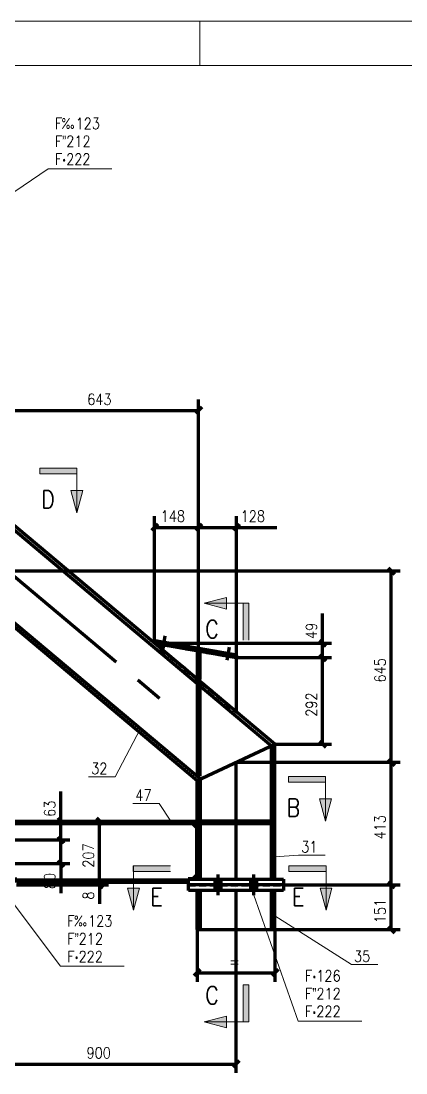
# Model space of a CAD drawing. Header units: millimetres. Extents: x 0 to 16820, y 0 to 11880.
# Drawn here: x 3396 to 5125, y 7150 to 11880 of the extents above; entities that cross this region are included whole.
import ezdxf

# ---------------------------------------------------------------- set-up
doc = ezdxf.new("R2010")
doc.units = ezdxf.units.MM
for name, pattern in [('CENTER2', [7.14375, 4.7625, -0.79375, 0.79375, -0.79375]), ('DASHED2', [2.38125, 1.5875, -0.79375]), ('PHANTOM', [76.2, 31.75, -6.35, 6.35, -31.75]), ('XKITLINE00', [0])]:
    doc.linetypes.add(name, pattern=pattern)
for name, color, linetype, lineweight in [('COTA', 7, 'Continuous', 0), ('CT3', 4, 'Continuous', 0), ('Drawing sheet', 3, 'Continuous', 0), ('FANTASMA', 8, 'Continuous', 0), ('LC1', 7, 'Continuous', 0), ('Other object type', 7, 'Continuous', 0), ('Section', 7, 'Continuous', 0), ('Text', 7, 'Continuous', 0), ('TR2', 7, 'Continuous', 0)]:
    doc.layers.add(name, color=color, linetype=linetype, lineweight=lineweight)
doc.styles.add('ROMANS', font='romans__.ttf')

# ---------------------------------------------------------------- blocks, each defined once
blk = doc.blocks.new('*A207')
at = {"layer": 'TR2', "linetype": 'DASHED2', "lineweight": 100}
for p, q in [((207.42, 399.81), (207.42, 401.08)), ((207.42, 401.08), (228.75, 401.08)), ((228.75, 399.81), (207.42, 399.81)), ((228.75, 401.08), (228.75, 399.81))]:
    blk.add_line(p, q, dxfattribs=at)
blk = doc.blocks.new('*A208')
at = {"layer": 'CT3', "color": 4, "linetype": 'Continuous', "lineweight": 100}
for p, q in [((226.82, 431.44), (166.82, 481.78)), ((166.82, 480.81), (166.82, 481.78)), ((166.82, 480.81), (226.07, 431.09)), ((166.82, 459.96), (210.1, 423.64)), ((166.82, 458.98), (166.82, 459.96)), ((166.82, 458.98), (209.35, 423.29)), ((209.35, 423.29), (226.82, 431.44))]:
    blk.add_line(p, q, dxfattribs=at)
at = {"layer": 'FANTASMA', "color": 8, "linetype": 'PHANTOM', "lineweight": 100}
blk.add_line((166.82, 470.38), (218.09, 427.36), dxfattribs=at)
blk = doc.blocks.new('*A210')
at = {"layer": 'CT3', "color": 4, "linetype": 'Continuous', "lineweight": 100}
for p, q in [((207.42, 399.81), (207.42, 401.08)), ((207.42, 401.08), (228.75, 401.08)), ((228.75, 399.81), (207.42, 399.81)), ((228.75, 401.08), (228.75, 399.81))]:
    blk.add_line(p, q, dxfattribs=at)
blk = doc.blocks.new('*A211')
at = {"layer": 'CT3', "color": 4, "linetype": 'Continuous', "lineweight": 100}
for p, q in [((166.89, 414.15), (209.29, 414.15)), ((166.89, 413.57), (166.89, 414.15)), ((209.29, 413.59), (209.29, 414.15)), ((166.89, 413.59), (209.29, 413.59)), ((166.89, 412.59), (167.89, 413.57)), ((167.89, 413.57), (166.89, 413.57)), ((166.89, 402.04), (166.89, 412.59)), ((209.29, 413.57), (208.29, 413.57)), ((208.29, 413.57), (209.29, 412.59)), ((209.29, 413.57), (209.29, 413.59)), ((209.29, 402.04), (209.29, 412.59)), ((167.8, 401.15), (166.89, 402.04)), ((209.29, 402.04), (208.38, 401.15)), ((167.8, 401.15), (168.82, 401.15)), ((168.82, 400.35), (168.82, 401.15)), ((168.82, 400.91), (207.35, 400.91)), ((207.35, 400.35), (168.82, 400.35)), ((207.35, 401.15), (207.35, 400.35)), ((208.38, 401.15), (207.35, 401.15))]:
    blk.add_line(p, q, dxfattribs=at)
blk = doc.blocks.new('*A214')
at = {"layer": 'LC1', "color": 7, "linetype": 'CENTER2', "lineweight": 100}
for p, q in [((201.29, 454.42), (201.2, 453.89)), ((202.14, 455.77), (201.63, 452.85)), ((202.47, 454.21), (202.38, 453.68)), ((215.74, 451.87), (215.64, 451.35)), ((216.58, 453.23), (216.07, 450.31)), ((216.92, 451.66), (216.83, 451.14))]:
    blk.add_line(p, q, dxfattribs=at)
blk = doc.blocks.new('*A215')
at = {"layer": 'LC1', "color": 7, "linetype": 'CENTER2', "lineweight": 100}
for p, q in [((201.29, 454.42), (201.2, 453.89)), ((202.14, 455.77), (201.63, 452.85)), ((202.47, 454.21), (202.38, 453.68)), ((215.74, 451.87), (215.64, 451.35)), ((216.58, 453.23), (216.07, 450.31)), ((216.92, 451.66), (216.83, 451.14))]:
    blk.add_line(p, q, dxfattribs=at)
blk = doc.blocks.new('*A222')
at = {"layer": 'LC1', "color": 7, "linetype": 'CENTER2', "lineweight": 100}
for p, q in [((214.09, 397.49), (214.09, 402.14)), ((214.09, 397.49), (214.09, 402.14)), ((222.09, 397.49), (222.09, 402.14)), ((222.09, 397.49), (222.09, 402.14)), ((213.39, 399.81), (213.39, 401.08)), ((213.39, 399.81), (213.39, 401.08)), ((213.39, 398.55), (213.39, 399.81)), ((213.39, 398.55), (213.39, 399.81)), ((214.79, 399.81), (214.79, 401.08)), ((214.79, 399.81), (214.79, 401.08)), ((214.79, 398.55), (214.79, 399.81)), ((214.79, 398.55), (214.79, 399.81)), ((221.39, 399.81), (221.39, 401.08)), ((221.39, 399.81), (221.39, 401.08)), ((221.39, 398.55), (221.39, 399.81)), ((221.39, 398.55), (221.39, 399.81)), ((222.79, 399.81), (222.79, 401.08)), ((222.79, 399.81), (222.79, 401.08)), ((222.79, 398.55), (222.79, 399.81)), ((222.79, 398.55), (222.79, 399.81))]:
    blk.add_line(p, q, dxfattribs=at)
blk = doc.blocks.new('*A223')
at = {"layer": 'LC1', "color": 7, "linetype": 'CENTER2', "lineweight": 100}
for p, q in [((214.09, 397.49), (214.09, 402.14)), ((214.09, 397.49), (214.09, 402.14)), ((222.09, 397.49), (222.09, 402.14)), ((222.09, 397.49), (222.09, 402.14)), ((213.39, 399.81), (213.39, 401.08)), ((213.39, 399.81), (213.39, 401.08)), ((213.39, 398.55), (213.39, 399.81)), ((213.39, 398.55), (213.39, 399.81)), ((214.79, 399.81), (214.79, 401.08)), ((214.79, 399.81), (214.79, 401.08)), ((214.79, 398.55), (214.79, 399.81)), ((214.79, 398.55), (214.79, 399.81)), ((221.39, 399.81), (221.39, 401.08)), ((221.39, 399.81), (221.39, 401.08)), ((221.39, 398.55), (221.39, 399.81)), ((221.39, 398.55), (221.39, 399.81)), ((222.79, 399.81), (222.79, 401.08)), ((222.79, 399.81), (222.79, 401.08)), ((222.79, 398.55), (222.79, 399.81)), ((222.79, 398.55), (222.79, 399.81))]:
    blk.add_line(p, q, dxfattribs=at)
blk = doc.blocks.new('*A224')
at = {"layer": 'TR2', "linetype": 'DASHED2', "lineweight": 100}
for p, q in [((226.04, 414.15), (210.13, 414.15)), ((210.13, 414.15), (210.13, 413.61)), ((211.13, 413.61), (211.13, 414.15)), ((225.04, 414.15), (225.04, 413.61)), ((226.04, 413.61), (226.04, 414.15)), ((210.13, 413.61), (226.04, 413.61))]:
    blk.add_line(p, q, dxfattribs=at)
blk = doc.blocks.new('*A226')
at = {"layer": 'TR2', "linetype": 'DASHED2', "lineweight": 100}
for p, q in [((226.04, 414.15), (210.13, 414.15)), ((210.13, 414.15), (210.13, 413.61)), ((211.13, 413.61), (211.13, 414.15)), ((225.04, 413.61), (225.04, 414.15)), ((226.04, 414.15), (226.04, 413.61)), ((226.04, 413.61), (210.13, 413.61))]:
    blk.add_line(p, q, dxfattribs=at)
blk = doc.blocks.new('*A259')
at = {"layer": 'CT3', "color": 4, "linetype": 'Continuous', "lineweight": 100}
for p, q in [((209.35, 423.29), (226.82, 431.44)), ((226.07, 401.08), (226.07, 431.09)), ((226.82, 401.08), (226.82, 431.44)), ((210.1, 401.08), (210.1, 423.64)), ((209.35, 401.08), (209.35, 423.29))]:
    blk.add_line(p, q, dxfattribs=at)
at = {"layer": 'FANTASMA', "color": 8, "linetype": 'PHANTOM', "lineweight": 100}
blk.add_line((218.09, 427.36), (218.09, 401.08), dxfattribs=at)
blk = doc.blocks.new('*A261')
at = {"layer": 'CT3', "color": 4, "linetype": 'Continuous', "lineweight": 100}
for p, q in [((209.35, 389.75), (209.35, 398.55)), ((210.1, 389.75), (210.1, 398.55)), ((226.07, 389.75), (226.07, 398.55)), ((226.82, 389.75), (226.82, 398.55)), ((209.35, 389.75), (226.82, 389.75))]:
    blk.add_line(p, q, dxfattribs=at)
blk = doc.blocks.new('*A269')
at = {"layer": 'CT3', "color": 4, "linetype": 'Continuous', "lineweight": 100}
for p, q in [((207.42, 398.55), (207.42, 399.81)), ((228.75, 399.81), (207.42, 399.81)), ((228.75, 399.81), (228.75, 398.55)), ((228.75, 398.55), (207.42, 398.55))]:
    blk.add_line(p, q, dxfattribs=at)
at = {"layer": 'FANTASMA', "color": 8, "linetype": 'PHANTOM', "lineweight": 100}
blk.add_line((218.09, 399.18), (218.09, 399.18), dxfattribs=at)
blk = doc.blocks.new('*A270')
at = {"layer": 'FANTASMA', "color": 8, "linetype": 'PHANTOM', "lineweight": 100}
blk.add_line((218.09, 399.18), (218.09, 399.18), dxfattribs=at)
at = {"layer": 'TR2', "linetype": 'DASHED2', "lineweight": 100}
for p, q in [((207.42, 398.55), (207.42, 399.81)), ((207.42, 399.81), (228.75, 399.81)), ((228.75, 399.81), (228.75, 398.55)), ((228.75, 398.55), (207.42, 398.55))]:
    blk.add_line(p, q, dxfattribs=at)
blk = doc.blocks.new('*A271')
at = {"layer": 'CT3', "color": 4, "linetype": 'Continuous', "lineweight": 100}
for p, q in [((201.15, 452.97), (201.15, 453.9)), ((218.2, 438.66), (218.2, 450.89))]:
    blk.add_line(p, q, dxfattribs=at)
at = {"layer": 'TR2', "linetype": 'DASHED2', "lineweight": 100}
for p, q in [((218.2, 450.89), (201.15, 453.9)), ((218.2, 438.66), (201.15, 452.97))]:
    blk.add_line(p, q, dxfattribs=at)
blk = doc.blocks.new('*A272')
at = {"layer": 'TR2', "linetype": 'DASHED2', "lineweight": 100}
for p, q in [((209.41, 424.23), (209.41, 452.3)), ((209.95, 452.3), (209.41, 452.3)), ((209.95, 424.23), (209.95, 452.3)), ((209.41, 451.3), (209.95, 451.3)), ((209.41, 451), (209.95, 451)), ((209.41, 447.04), (209.95, 447.04)), ((209.95, 446.04), (209.41, 446.04)), ((209.41, 446.04), (209.95, 446.04)), ((209.41, 445.37), (209.95, 445.37)), ((209.41, 445.21), (209.95, 445.21)), ((209.95, 444.55), (209.41, 444.55)), ((209.41, 444.55), (209.95, 444.55)), ((209.41, 443.55), (209.95, 443.55)), ((209.41, 425.23), (209.95, 425.23)), ((209.95, 424.23), (209.41, 424.23))]:
    blk.add_line(p, q, dxfattribs=at)
blk = doc.blocks.new('*A273')
at = {"layer": 'TR2', "linetype": 'DASHED2', "lineweight": 100}
for p, q in [((209.41, 452.3), (209.41, 446.04)), ((209.41, 452.3), (209.95, 452.3)), ((209.95, 446.04), (209.95, 452.3)), ((209.41, 451.3), (209.95, 451.3)), ((209.41, 447.04), (209.95, 447.04)), ((209.41, 446.04), (209.95, 446.04))]:
    blk.add_line(p, q, dxfattribs=at)
blk = doc.blocks.new('*A274')
at = {"layer": 'TR2', "linetype": 'DASHED2', "lineweight": 100}
for p, q in [((218.2, 450.89), (201.15, 453.9)), ((201.15, 453.9), (201.15, 452.97)), ((201.15, 452.97), (218.2, 438.66)), ((218.2, 438.66), (218.2, 450.89))]:
    blk.add_line(p, q, dxfattribs=at)
blk = doc.blocks.new('*A275')
at = {"layer": 'CT3', "color": 4, "linetype": 'Continuous', "lineweight": 100}
for p, q in [((226.04, 414.15), (210.13, 414.15)), ((210.13, 413.61), (210.13, 414.15)), ((226.04, 413.61), (226.04, 414.15)), ((210.13, 413.61), (226.04, 413.61))]:
    blk.add_line(p, q, dxfattribs=at)
at = {"layer": 'TR2', "linetype": 'DASHED2', "lineweight": 100}
for p, q in [((211.13, 413.61), (211.13, 414.15)), ((225.04, 413.61), (225.04, 414.15))]:
    blk.add_line(p, q, dxfattribs=at)
blk = doc.blocks.new('*A276')
at = {"layer": 'TR2', "linetype": 'DASHED2', "lineweight": 100}
for p, q in [((226.04, 414.15), (210.13, 414.15)), ((210.13, 414.15), (210.13, 413.61)), ((211.13, 413.61), (211.13, 414.15)), ((225.04, 413.61), (225.04, 414.15)), ((226.04, 414.15), (226.04, 413.61)), ((226.04, 413.61), (210.13, 413.61))]:
    blk.add_line(p, q, dxfattribs=at)
blk = doc.blocks.new('*A277')
at = {"layer": 'CT3', "color": 4, "linetype": 'Continuous', "lineweight": 100}
for p, q in [((209.41, 446.04), (209.41, 452.3)), ((209.95, 452.3), (209.41, 452.3)), ((209.95, 452.3), (209.95, 446.04)), ((209.95, 446.04), (209.41, 446.04))]:
    blk.add_line(p, q, dxfattribs=at)
at = {"layer": 'TR2', "linetype": 'DASHED2', "lineweight": 100}
for p, q in [((209.41, 451.3), (209.95, 451.3)), ((209.41, 447.04), (209.95, 447.04))]:
    blk.add_line(p, q, dxfattribs=at)
blk = doc.blocks.new('*A278')
at = {"layer": 'CT3', "color": 4, "linetype": 'Continuous', "lineweight": 100}
for p, q in [((199.91, 454.66), (199.82, 454.14)), ((199.82, 454.14), (218.2, 450.89)), ((218.3, 451.42), (199.91, 454.66)), ((218.2, 450.89), (218.3, 451.42))]:
    blk.add_line(p, q, dxfattribs=at)
blk = doc.blocks.new('*A279')
at = {"layer": 'TR2', "linetype": 'DASHED2', "lineweight": 100}
for p, q in [((199.91, 454.66), (199.82, 454.14)), ((199.82, 454.14), (218.2, 450.89)), ((218.3, 451.42), (199.91, 454.66)), ((218.2, 450.89), (218.3, 451.42))]:
    blk.add_line(p, q, dxfattribs=at)
blk = doc.blocks.new('*A280')
at = {"layer": 'CT3', "color": 4, "linetype": 'Continuous', "lineweight": 100}
for p, q in [((209.41, 424.23), (209.41, 444.55)), ((209.95, 444.55), (209.41, 444.55)), ((209.95, 444.55), (209.95, 424.23)), ((209.95, 424.23), (209.41, 424.23))]:
    blk.add_line(p, q, dxfattribs=at)
at = {"layer": 'TR2', "linetype": 'DASHED2', "lineweight": 100}
for p, q in [((209.41, 443.55), (209.95, 443.55)), ((209.41, 425.23), (209.95, 425.23))]:
    blk.add_line(p, q, dxfattribs=at)
blk = doc.blocks.new('*A281')
at = {"layer": 'TR2', "linetype": 'DASHED2', "lineweight": 100}
for p, q in [((209.41, 444.55), (209.41, 424.23)), ((209.41, 444.55), (209.95, 444.55)), ((209.41, 443.55), (209.95, 443.55)), ((209.95, 424.23), (209.95, 444.55)), ((209.41, 425.23), (209.95, 425.23)), ((209.41, 424.23), (209.95, 424.23))]:
    blk.add_line(p, q, dxfattribs=at)
blk = doc.blocks.new('*A282')
at = {"layer": 'TR2', "linetype": 'DASHED2', "lineweight": 100}
for p, q in [((209.41, 424.23), (209.41, 452.3)), ((209.95, 452.3), (209.41, 452.3)), ((209.95, 424.23), (209.95, 452.3)), ((209.41, 451.3), (209.95, 451.3)), ((209.41, 451), (209.95, 451)), ((209.41, 447.04), (209.95, 447.04)), ((209.95, 446.04), (209.41, 446.04)), ((209.41, 446.04), (209.95, 446.04)), ((209.41, 445.37), (209.95, 445.37)), ((209.41, 445.21), (209.95, 445.21)), ((209.95, 444.55), (209.41, 444.55)), ((209.41, 444.55), (209.95, 444.55)), ((209.41, 443.55), (209.95, 443.55)), ((209.41, 425.23), (209.95, 425.23)), ((209.95, 424.23), (209.41, 424.23))]:
    blk.add_line(p, q, dxfattribs=at)
blk = doc.blocks.new('*A557')
at = {"layer": 'Drawing sheet', "color": 5, "linetype": 'XKITLINE00', "lineweight": 0}
blk.add_line((841, 594), (0, 594), dxfattribs=at)
blk = doc.blocks.new('*A566')
at = {"layer": 'Other object type', "color": 7, "linetype": 'XKITLINE00', "lineweight": 0}
blk.add_line((0, 594), (841, 594), dxfattribs=at)
at = {"layer": 'Other object type', "color": 2, "linetype": 'XKITLINE00', "lineweight": 0}
blk.add_line((210, 594), (210, 584), dxfattribs=at)
at = {"layer": 'Other object type', "color": 6, "linetype": 'XKITLINE00', "lineweight": 0}
blk.add_line((25, 584), (831, 584), dxfattribs=at)
blk = doc.blocks.new('*A656')
at = {"layer": 'Text', "color": 7, "linetype": 'XKITLINE00', "lineweight": 0}
for p, q in [((161.29, 550.85), (175.87, 560.81)), ((175.87, 560.81), (190.17, 560.81))]:
    blk.add_line(p, q, dxfattribs=at)
at = {"layer": 'Text', "color": 3, "style": 'ROMANS', "width": 0.85}
for s, p in [('F‰123', (177.39, 569.71)), ('F”212', (177.39, 565.71)), ('F•222', (177.39, 561.71))]:
    blk.add_text(s, height=2.5, dxfattribs=at).set_placement(p)
blk = doc.blocks.new('*A659')
at = {"layer": 'COTA', "color": 7, "linetype": 'Continuous', "lineweight": 100}
for p, q in [((158.09, 398.55), (158.09, 357.52)), ((218.09, 398.55), (218.09, 357.52)), ((158.79, 360.23), (157.38, 358.81)), ((158.09, 359.52), (218.09, 359.52)), ((218.79, 360.23), (217.38, 358.81))]:
    blk.add_line(p, q, dxfattribs=at)
at = {"layer": 'COTA', "color": 3}
for p in [(158.09, 359.52), (218.09, 359.52)]:
    blk.add_point(p, dxfattribs=at)
at = {"layer": 'COTA', "color": 3, "style": 'ROMANS', "width": 0.85}
blk.add_text('900', height=2.5, dxfattribs=at).set_placement((184.51, 360.77))
blk = doc.blocks.new('*A660')
at = {"layer": 'COTA', "color": 7, "linetype": 'Continuous', "lineweight": 100}
for p, q in [((252.25, 471.09), (253.67, 469.67)), ((166.82, 470.38), (254.96, 470.38)), ((252.96, 427.36), (252.96, 470.38)), ((252.25, 428.07), (253.67, 426.66)), ((218.09, 427.36), (254.96, 427.36))]:
    blk.add_line(p, q, dxfattribs=at)
at = {"layer": 'COTA', "color": 3}
for p in [(252.96, 470.38), (252.96, 427.36)]:
    blk.add_point(p, dxfattribs=at)
at = {"layer": 'COTA', "color": 3, "style": 'ROMANS', "width": 0.85}
blk.add_text('645', height=2.5, rotation=90.0002, dxfattribs=at).set_placement((251.71, 445.29))
blk = doc.blocks.new('*A661')
at = {"layer": 'COTA', "color": 7, "linetype": 'Continuous', "lineweight": 100}
for p, q in [((252.25, 428.07), (253.67, 426.66)), ((218.09, 427.36), (254.96, 427.36)), ((252.96, 399.81), (252.96, 427.36)), ((228.75, 399.81), (254.96, 399.81)), ((252.25, 400.52), (253.67, 399.11))]:
    blk.add_line(p, q, dxfattribs=at)
at = {"layer": 'COTA', "color": 3}
for p in [(252.96, 427.36), (252.96, 399.81)]:
    blk.add_point(p, dxfattribs=at)
at = {"layer": 'COTA', "color": 3, "style": 'ROMANS', "width": 0.85}
blk.add_text('413', height=2.5, rotation=90.0002, dxfattribs=at).set_placement((251.71, 410.01))
blk = doc.blocks.new('*A662')
at = {"layer": 'COTA', "color": 7, "linetype": 'Continuous', "lineweight": 100}
for p, q in [((228.75, 399.81), (254.96, 399.81)), ((252.25, 400.52), (253.67, 399.11)), ((252.96, 389.75), (252.96, 399.81)), ((252.25, 390.45), (253.67, 389.04)), ((226.82, 389.75), (254.96, 389.75))]:
    blk.add_line(p, q, dxfattribs=at)
at = {"layer": 'COTA', "color": 3}
for p in [(252.96, 399.81), (252.96, 389.75)]:
    blk.add_point(p, dxfattribs=at)
at = {"layer": 'COTA', "color": 3, "style": 'ROMANS', "width": 0.85}
blk.add_text('151', height=2.5, rotation=90.0002, dxfattribs=at).set_placement((251.71, 391.2))
blk = doc.blocks.new('*A663')
at = {"layer": 'COTA', "color": 7, "linetype": 'Continuous', "lineweight": 100}
for p, q in [((168.75, 399.81), (189.43, 399.81)), ((168.82, 400.35), (189.43, 400.35)), ((186.72, 401.05), (188.14, 399.64)), ((186.72, 400.52), (188.14, 399.11)), ((187.43, 399.81), (187.43, 400.35)), ((187.43, 399.81), (187.43, 395.55)), ((187.43, 399.81), (187.43, 395.55))]:
    blk.add_line(p, q, dxfattribs=at)
at = {"layer": 'COTA', "color": 3}
for p in [(187.43, 400.35), (187.43, 399.81)]:
    blk.add_point(p, dxfattribs=at)
at = {"layer": 'COTA', "color": 3, "style": 'ROMANS', "width": 0.85}
blk.add_text('8', height=2.5, rotation=90.0002, dxfattribs=at).set_placement((186.18, 396.49))
blk = doc.blocks.new('*A664')
at = {"layer": 'COTA', "color": 7, "linetype": 'Continuous', "lineweight": 100}
for p, q in [((166.82, 414.15), (189.43, 414.15)), ((186.72, 414.85), (188.14, 413.44)), ((187.43, 400.35), (187.43, 414.15)), ((168.82, 400.35), (189.43, 400.35)), ((186.72, 401.05), (188.14, 399.64))]:
    blk.add_line(p, q, dxfattribs=at)
at = {"layer": 'COTA', "color": 3}
for p in [(187.43, 414.15), (187.43, 400.35)]:
    blk.add_point(p, dxfattribs=at)
at = {"layer": 'COTA', "color": 3, "style": 'ROMANS', "width": 0.85}
blk.add_text('207', height=2.5, rotation=90.0002, dxfattribs=at).set_placement((186.18, 403.67))
blk = doc.blocks.new('*A666')
at = {"layer": 'COTA', "color": 7, "linetype": 'Continuous', "lineweight": 100}
for p, q in [((161.29, 409.91), (180.74, 409.91)), ((178.03, 410.62), (179.44, 409.21)), ((178.74, 404.58), (178.74, 409.91)), ((161.29, 404.58), (180.74, 404.58)), ((178.03, 405.29), (179.44, 403.87)), ((178.74, 404.58), (178.74, 397.93)), ((178.74, 404.58), (178.74, 397.93))]:
    blk.add_line(p, q, dxfattribs=at)
at = {"layer": 'COTA', "color": 3}
for p in [(178.74, 409.91), (178.74, 404.58)]:
    blk.add_point(p, dxfattribs=at)
at = {"layer": 'COTA', "color": 3, "style": 'ROMANS', "width": 0.85}
blk.add_text('80', height=2.5, rotation=90.0002, dxfattribs=at).set_placement((177.49, 398.87))
blk = doc.blocks.new('*A669')
at = {"layer": 'COTA', "color": 7, "linetype": 'Continuous', "lineweight": 100}
for p, q in [((166.82, 493.85), (166.82, 508.95)), ((209.68, 424.23), (209.68, 508.95)), ((167.53, 507.16), (166.11, 505.75)), ((166.82, 506.45), (209.68, 506.45)), ((210.39, 507.16), (208.97, 505.75))]:
    blk.add_line(p, q, dxfattribs=at)
at = {"layer": 'COTA', "color": 3}
for p in [(166.82, 506.45), (209.68, 506.45)]:
    blk.add_point(p, dxfattribs=at)
at = {"layer": 'COTA', "color": 3, "style": 'ROMANS', "width": 0.85}
blk.add_text('643', height=2.5, dxfattribs=at).set_placement((184.67, 507.7))
blk = doc.blocks.new('*A670')
at = {"layer": 'Section'}
for points in [[(203.35, 402.83), (195.01, 402.83), (195.01, 404.08), (203.35, 404.08)], [(238.32, 402.83), (229.99, 402.83), (229.99, 404.08), (238.32, 404.08)], [(196.39, 399.08), (195.05, 394.08), (193.71, 399.08)], [(239.66, 399.08), (238.32, 394.08), (236.98, 399.08)]]:
    blk.add_hatch(color=6, dxfattribs=at).paths.add_polyline_path(points, flags=17)
at = {"layer": 'Section', "color": 6, "linetype": 'XKITLINE00', "lineweight": 0}
for p, q in [((195.01, 404.08), (195.01, 402.83)), ((203.35, 404.08), (195.01, 404.08)), ((203.35, 404.08), (195.01, 404.08)), ((195.01, 402.83), (203.35, 402.83)), ((195.05, 394.08), (195.05, 404.08)), ((229.99, 404.08), (229.99, 402.83)), ((238.32, 404.08), (229.99, 404.08)), ((229.99, 402.83), (238.32, 402.83)), ((238.32, 394.08), (238.32, 404.08)), ((196.39, 399.08), (193.71, 399.08)), ((193.71, 399.08), (195.05, 394.08)), ((195.05, 394.08), (196.39, 399.08)), ((236.98, 399.08), (238.32, 394.08)), ((239.66, 399.08), (236.98, 399.08)), ((238.32, 394.08), (239.66, 399.08))]:
    blk.add_line(p, q, dxfattribs=at)
at = {"layer": 'Section', "color": 4, "style": 'ROMANS', "width": 0.85}
for p in [(198.85, 395.08), (230.69, 395.08)]:
    blk.add_text('E', height=4, dxfattribs=at).set_placement(p)
blk = doc.blocks.new('*A671')
at = {"layer": 'Section'}
for points in [[(215.94, 461.76), (210.94, 463.1), (215.94, 464.44)], [(219.69, 454.8), (219.69, 463.14), (220.94, 463.14), (220.94, 454.8)], [(219.69, 368.98), (219.69, 377.31), (220.94, 377.31), (220.94, 368.98)], [(215.94, 367.64), (210.94, 368.98), (215.94, 370.32)]]:
    blk.add_hatch(color=6, dxfattribs=at).paths.add_polyline_path(points, flags=17)
at = {"layer": 'Section', "color": 6, "linetype": 'XKITLINE00', "lineweight": 0}
for p, q in [((215.94, 464.44), (210.94, 463.1)), ((215.94, 461.76), (215.94, 464.44)), ((210.94, 463.1), (220.94, 463.1)), ((210.94, 463.1), (215.94, 461.76)), ((219.69, 463.14), (219.69, 454.8)), ((220.94, 463.14), (219.69, 463.14)), ((220.94, 454.8), (220.94, 463.14)), ((220.94, 454.8), (220.94, 463.14)), ((219.69, 377.31), (219.69, 368.98)), ((220.94, 377.31), (219.69, 377.31)), ((220.94, 368.98), (220.94, 377.31)), ((215.94, 370.32), (210.94, 368.98)), ((210.94, 368.98), (220.94, 368.98)), ((210.94, 368.98), (215.94, 367.64)), ((215.94, 367.64), (215.94, 370.32))]:
    blk.add_line(p, q, dxfattribs=at)
at = {"layer": 'Section', "color": 4, "style": 'ROMANS', "width": 0.85}
for p in [(211.19, 455.3), (211.19, 372.98)]:
    blk.add_text('C', height=4, dxfattribs=at).set_placement(p)
blk = doc.blocks.new('*A672')
at = {"layer": 'Section'}
for points in [[(124.81, 422.9), (116.48, 422.9), (116.48, 424.15), (124.81, 424.15)], [(238.21, 422.9), (229.88, 422.9), (229.88, 424.15), (238.21, 424.15)], [(117.85, 419.15), (116.51, 414.15), (115.17, 419.15)], [(239.55, 419.15), (238.21, 414.15), (236.87, 419.15)]]:
    blk.add_hatch(color=6, dxfattribs=at).paths.add_polyline_path(points, flags=17)
at = {"layer": 'Section', "color": 6, "linetype": 'XKITLINE00', "lineweight": 0}
for p, q in [((116.48, 424.15), (116.48, 422.9)), ((124.81, 424.15), (116.48, 424.15)), ((124.81, 424.15), (116.48, 424.15)), ((116.51, 414.15), (116.51, 424.15)), ((229.88, 424.15), (229.88, 422.9)), ((238.21, 424.15), (229.88, 424.15)), ((238.21, 414.15), (238.21, 424.15)), ((116.48, 422.9), (124.81, 422.9)), ((229.88, 422.9), (238.21, 422.9)), ((117.85, 419.15), (115.17, 419.15)), ((115.17, 419.15), (116.51, 414.15)), ((116.51, 414.15), (117.85, 419.15)), ((236.87, 419.15), (238.21, 414.15)), ((239.55, 419.15), (236.87, 419.15)), ((238.21, 414.15), (239.55, 419.15))]:
    blk.add_line(p, q, dxfattribs=at)
at = {"layer": 'Section', "color": 4, "style": 'ROMANS', "width": 0.85}
for p in [(120.31, 415.15), (229.46, 415.15)]:
    blk.add_text('B', height=4, dxfattribs=at).set_placement(p)
blk = doc.blocks.new('*A673')
at = {"layer": 'Text', "color": 7, "linetype": 'XKITLINE00', "lineweight": 0}
for p, q in [((161.29, 404.58), (178.67, 381.53)), ((178.67, 381.53), (192.97, 381.53))]:
    blk.add_line(p, q, dxfattribs=at)
at = {"layer": 'Text', "color": 3, "style": 'ROMANS', "width": 0.85}
for s, p in [('F‰123', (180.19, 390.43)), ('F”212', (180.19, 386.43)), ('F•222', (180.19, 382.43))]:
    blk.add_text(s, height=2.5, dxfattribs=at).set_placement(p)
blk = doc.blocks.new('*A674')
at = {"layer": 'Text', "color": 7, "linetype": 'XKITLINE00', "lineweight": 0}
for p in [(194.88, 418.12), (203.48, 414.15)]:
    blk.add_line(p, (200.85, 418.12), dxfattribs=at)
at = {"layer": 'Text', "color": 1, "style": 'ROMANS', "width": 0.85}
blk.add_text('47', height=2.5, dxfattribs=at).set_placement((195.48, 418.72))
blk = doc.blocks.new('*A688')
at = {"layer": 'COTA', "color": 7, "linetype": 'Continuous', "lineweight": 100}
for p, q in [((178.74, 414.15), (178.74, 420.79)), ((178.74, 414.15), (178.74, 420.79)), ((150.13, 414.15), (180.74, 414.15)), ((178.03, 414.85), (179.44, 413.44)), ((178.74, 409.91), (178.74, 414.15)), ((161.29, 409.91), (180.74, 409.91)), ((178.03, 410.62), (179.44, 409.21))]:
    blk.add_line(p, q, dxfattribs=at)
at = {"layer": 'COTA', "color": 3}
for p in [(178.74, 414.15), (178.74, 409.91)]:
    blk.add_point(p, dxfattribs=at)
at = {"layer": 'COTA', "color": 3, "style": 'ROMANS', "width": 0.85}
blk.add_text('63', height=2.5, rotation=90.0002, dxfattribs=at).set_placement((177.49, 415.08))
blk = doc.blocks.new('*A696')
at = {"layer": 'Section'}
for points in [[(126.29, 492.21), (117.95, 492.21), (117.95, 493.46), (126.29, 493.46)], [(182.33, 492.21), (174, 492.21), (174, 493.46), (182.33, 493.46)], [(119.32, 488.46), (117.99, 483.46), (116.65, 488.46)], [(183.67, 488.46), (182.33, 483.46), (180.99, 488.46)]]:
    blk.add_hatch(color=6, dxfattribs=at).paths.add_polyline_path(points, flags=17)
at = {"layer": 'Section', "color": 6, "linetype": 'XKITLINE00', "lineweight": 0}
for p, q in [((117.95, 493.46), (117.95, 492.21)), ((126.29, 493.46), (117.95, 493.46)), ((126.29, 493.46), (117.95, 493.46)), ((117.95, 492.21), (126.29, 492.21)), ((117.99, 483.46), (117.99, 493.46)), ((174, 493.46), (174, 492.21)), ((182.33, 493.46), (174, 493.46)), ((174, 492.21), (182.33, 492.21)), ((182.33, 483.46), (182.33, 493.46)), ((119.32, 488.46), (116.65, 488.46)), ((116.65, 488.46), (117.99, 483.46)), ((117.99, 483.46), (119.32, 488.46)), ((180.99, 488.46), (182.33, 483.46)), ((183.67, 488.46), (180.99, 488.46)), ((182.33, 483.46), (183.67, 488.46))]:
    blk.add_line(p, q, dxfattribs=at)
at = {"layer": 'Section', "color": 4, "style": 'ROMANS', "width": 0.85}
for p in [(121.79, 484.46), (174.33, 484.46)]:
    blk.add_text('D', height=4, dxfattribs=at).set_placement(p)
blk = doc.blocks.new('*A697')
at = {"layer": 'Text', "color": 7, "linetype": 'XKITLINE00', "lineweight": 0}
for p in [(196.61, 434.96), (184.96, 424.11)]:
    blk.add_line(p, (190.93, 424.11), dxfattribs=at)
at = {"layer": 'Text', "color": 1, "style": 'ROMANS', "width": 0.85}
blk.add_text('32', height=2.5, dxfattribs=at).set_placement((185.56, 424.71))
blk = doc.blocks.new('*A700')
at = {"layer": 'COTA', "color": 7, "linetype": 'Continuous', "lineweight": 100}
for p, q in [((209.35, 389.75), (209.35, 378.04)), ((226.82, 389.75), (226.82, 378.04)), ((210.06, 380.75), (208.65, 379.33)), ((227.53, 380.75), (226.11, 379.33)), ((209.35, 380.04), (226.82, 380.04))]:
    blk.add_line(p, q, dxfattribs=at)
at = {"layer": 'COTA', "color": 3}
for p in [(209.35, 380.04), (226.82, 380.04)]:
    blk.add_point(p, dxfattribs=at)
at = {"layer": 'COTA', "color": 3, "style": 'ROMANS', "width": 0.85}
blk.add_text('=', height=2.5, dxfattribs=at).set_placement((216.54, 381.29))
blk = doc.blocks.new('*A701')
at = {"layer": 'Text', "color": 7, "linetype": 'XKITLINE00', "lineweight": 0}
for p, q in [((222.09, 397.49), (232.09, 369.2)), ((232.09, 369.2), (246.39, 369.2))]:
    blk.add_line(p, q, dxfattribs=at)
at = {"layer": 'Text', "color": 3, "style": 'ROMANS', "width": 0.85}
for s, p in [('F•126', (233.6, 378.1)), ('F”212', (233.6, 374.1)), ('F•222', (233.6, 370.1))]:
    blk.add_text(s, height=2.5, dxfattribs=at).set_placement(p)
blk = doc.blocks.new('*A702')
at = {"layer": 'Text', "color": 7, "linetype": 'XKITLINE00', "lineweight": 0}
for p, q in [((226.82, 392.82), (244.01, 381.91)), ((244.01, 381.91), (249.99, 381.91))]:
    blk.add_line(p, q, dxfattribs=at)
at = {"layer": 'Text', "color": 1, "style": 'ROMANS', "width": 0.85}
blk.add_text('35', height=2.5, dxfattribs=at).set_placement((244.61, 382.51))
blk = doc.blocks.new('*A703')
at = {"layer": 'COTA', "color": 7, "linetype": 'Continuous', "lineweight": 100}
for p, q in [((218.2, 450.89), (239.53, 450.89)), ((236.82, 451.6), (238.24, 450.19)), ((237.53, 431.44), (237.53, 450.89)), ((226.82, 431.44), (239.53, 431.44)), ((236.82, 432.14), (238.24, 430.73))]:
    blk.add_line(p, q, dxfattribs=at)
at = {"layer": 'COTA', "color": 3}
for p in [(237.53, 450.89), (237.53, 431.44)]:
    blk.add_point(p, dxfattribs=at)
at = {"layer": 'COTA', "color": 3, "style": 'ROMANS', "width": 0.85}
blk.add_text('292', height=2.5, rotation=90.0002, dxfattribs=at).set_placement((236.28, 437.59))
blk = doc.blocks.new('*A704')
at = {"layer": 'COTA', "color": 7, "linetype": 'Continuous', "lineweight": 100}
for p, q in [((237.53, 454.14), (237.53, 460.78)), ((237.53, 454.14), (237.53, 460.78)), ((199.82, 454.14), (239.53, 454.14)), ((236.82, 454.84), (238.24, 453.43)), ((237.53, 450.89), (237.53, 454.14)), ((218.2, 450.89), (239.53, 450.89)), ((236.82, 451.6), (238.24, 450.19))]:
    blk.add_line(p, q, dxfattribs=at)
at = {"layer": 'COTA', "color": 3}
for p in [(237.53, 454.14), (237.53, 450.89)]:
    blk.add_point(p, dxfattribs=at)
at = {"layer": 'COTA', "color": 3, "style": 'ROMANS', "width": 0.85}
blk.add_text('49', height=2.5, rotation=90.0002, dxfattribs=at).set_placement((236.28, 455.07))
blk = doc.blocks.new('*A705')
at = {"layer": 'COTA', "color": 7, "linetype": 'Continuous', "lineweight": 100}
for p, q in [((199.82, 454.14), (199.82, 482.68)), ((209.68, 452.3), (209.68, 482.68)), ((200.53, 480.89), (199.11, 479.48)), ((199.82, 480.18), (209.68, 480.18)), ((210.39, 480.89), (208.97, 479.48))]:
    blk.add_line(p, q, dxfattribs=at)
at = {"layer": 'COTA', "color": 3}
for p in [(199.82, 480.18), (209.68, 480.18)]:
    blk.add_point(p, dxfattribs=at)
at = {"layer": 'COTA', "color": 3, "style": 'ROMANS', "width": 0.85}
blk.add_text('148', height=2.5, dxfattribs=at).set_placement((201.17, 481.43))
blk = doc.blocks.new('*A706')
at = {"layer": 'COTA', "color": 7, "linetype": 'Continuous', "lineweight": 100}
for p, q in [((209.68, 452.3), (209.68, 482.68)), ((218.2, 450.89), (218.2, 482.68)), ((210.39, 480.89), (208.97, 479.48)), ((209.68, 480.18), (218.2, 480.18)), ((218.91, 480.89), (217.5, 479.48)), ((218.2, 480.18), (227.24, 480.18)), ((218.2, 480.18), (227.24, 480.18))]:
    blk.add_line(p, q, dxfattribs=at)
at = {"layer": 'COTA', "color": 3}
for p in [(209.68, 480.18), (218.2, 480.18)]:
    blk.add_point(p, dxfattribs=at)
at = {"layer": 'COTA', "color": 3, "style": 'ROMANS', "width": 0.85}
blk.add_text('128', height=2.5, dxfattribs=at).set_placement((219.14, 481.43))
blk = doc.blocks.new('*A707')
at = {"layer": 'Text', "color": 7, "linetype": 'XKITLINE00', "lineweight": 0}
for p, q in [((226.82, 406.14), (232.16, 406.5)), ((232.16, 406.5), (238.13, 406.5))]:
    blk.add_line(p, q, dxfattribs=at)
at = {"layer": 'Text', "color": 1, "style": 'ROMANS', "width": 0.85}
blk.add_text('31', height=2.5, dxfattribs=at).set_placement((232.76, 407.1))

msp = doc.modelspace()

# ---------------------------------------------------------------- block references
at = {"lineweight": 0, "xscale": 20, "yscale": 20, "zscale": 20}
for name in ['*A557', '*A566', '*A656', '*A669', '*A705', '*A706', '*A208', '*A660', '*A704', '*A278', '*A279', '*A214', '*A215', '*A271', '*A274', '*A272', '*A273', '*A277', '*A282', '*A703', '*A280', '*A281', '*A697', '*A259', '*A661', '*A674', '*A688', '*A664', '*A211', '*A224', '*A226', '*A275', '*A276', '*A666', '*A707', '*A673', '*A222', '*A223', '*A663', '*A207', '*A210', '*A269', '*A270', '*A662', '*A659', '*A261', '*A701', '*A702', '*A700']:
    msp.add_blockref(name, (0, 0), dxfattribs=at)
at = {"layer": 'Section', "lineweight": 0, "xscale": 20, "yscale": 20, "zscale": 20}
for name in ['*A696', '*A671', '*A672', '*A670']:
    msp.add_blockref(name, (0, 0), dxfattribs=at)

doc.saveas('drawing.dxf')
